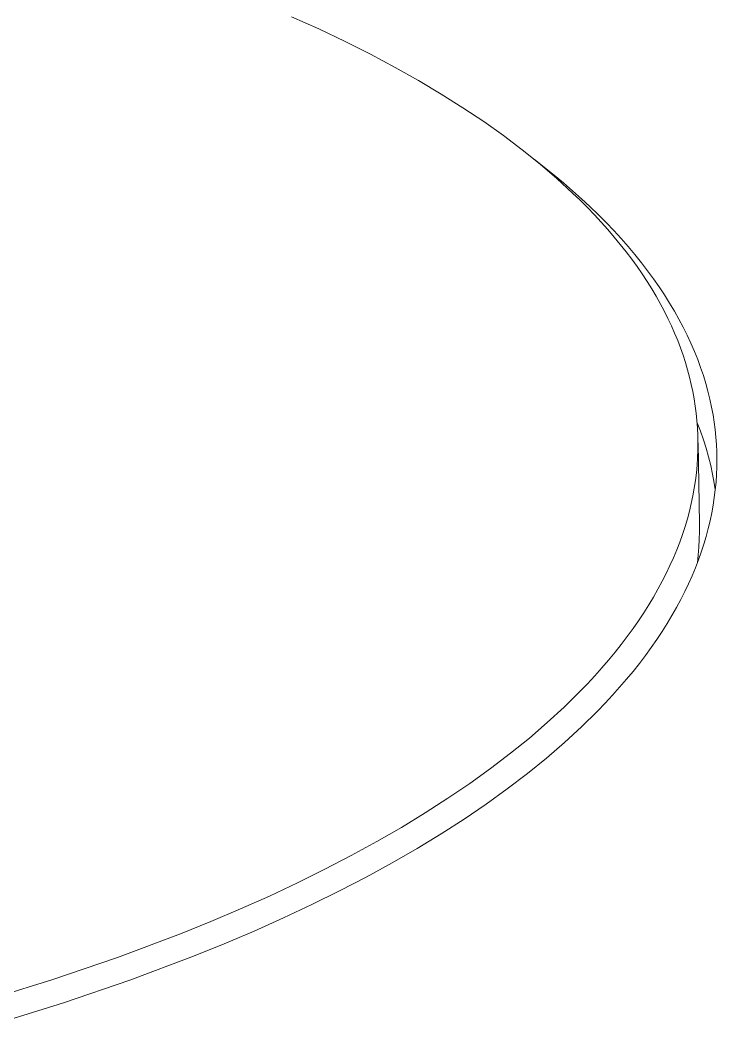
# Model space of a CAD drawing. Header units: millimetres. Extents: x 492 to 7139, y 278 to 5201.
# Drawn here: x 6398.9 to 6434.3, y 2837.4 to 2888.5 of the extents above; entities that cross this region are included whole.
import ezdxf

# ---------------------------------------------------------------- set-up
doc = ezdxf.new("R2010")
doc.units = ezdxf.units.MM
doc.layers.add('ZANO_R', color=7, linetype='Continuous', lineweight=0)

msp = doc.modelspace()

# ---------------------------------------------------------------- linework, layer by layer
at = {"layer": 'ZANO_R'}
for p, q in [((6412.666, 2888.664), (6414.048, 2888.039)), ((6414.048, 2888.039), (6415.386, 2887.401)), ((6415.386, 2887.401), (6416.679, 2886.75)), ((6416.679, 2886.75), (6417.925, 2886.086)), ((6417.925, 2886.086), (6419.125, 2885.411)), ((6419.125, 2885.411), (6420.276, 2884.725)), ((6420.276, 2884.725), (6421.379, 2884.03)), ((6421.379, 2884.03), (6422.433, 2883.325)), ((6422.433, 2883.325), (6423.438, 2882.612)), ((6423.438, 2882.612), (6424.393, 2881.892)), ((6424.393, 2881.892), (6425.298, 2881.164)), ((6425.018, 2881.394), (6426.016, 2880.603)), ((6425.298, 2881.164), (6426.152, 2880.431)), ((6426.016, 2880.603), (6426.493, 2880.204)), ((6426.152, 2880.431), (6426.957, 2879.693)), ((6426.493, 2880.204), (6426.955, 2879.804)), ((6426.955, 2879.804), (6427.402, 2879.402)), ((6426.957, 2879.693), (6427.341, 2879.322)), ((6427.341, 2879.322), (6427.712, 2878.95)), ((6427.402, 2879.402), (6427.835, 2878.999)), ((6427.712, 2878.95), (6428.07, 2878.577)), ((6427.835, 2878.999), (6428.253, 2878.595)), ((6428.07, 2878.577), (6428.416, 2878.203)), ((6428.253, 2878.595), (6428.656, 2878.189)), ((6428.416, 2878.203), (6428.75, 2877.829)), ((6428.656, 2878.189), (6429.045, 2877.783)), ((6428.75, 2877.829), (6429.071, 2877.454)), ((6429.045, 2877.783), (6429.419, 2877.375)), ((6429.071, 2877.454), (6429.38, 2877.079)), ((6429.38, 2877.079), (6429.677, 2876.703)), ((6429.419, 2877.375), (6429.778, 2876.967)), ((6429.778, 2876.967), (6430.123, 2876.557)), ((6429.677, 2876.703), (6429.961, 2876.326)), ((6430.123, 2876.557), (6430.453, 2876.148)), ((6429.961, 2876.326), (6430.233, 2875.95)), ((6430.233, 2875.95), (6430.493, 2875.573)), ((6430.453, 2876.148), (6430.769, 2875.738)), ((6430.493, 2875.573), (6430.741, 2875.196)), ((6430.769, 2875.738), (6431.071, 2875.327)), ((6430.741, 2875.196), (6430.977, 2874.819)), ((6431.071, 2875.327), (6431.358, 2874.917)), ((6431.358, 2874.917), (6431.631, 2874.506)), ((6430.977, 2874.819), (6431.201, 2874.442)), ((6431.201, 2874.442), (6431.413, 2874.066)), ((6431.631, 2874.506), (6431.89, 2874.095)), ((6431.413, 2874.066), (6431.614, 2873.69)), ((6431.89, 2874.095), (6432.135, 2873.684)), ((6431.614, 2873.69), (6431.803, 2873.314)), ((6432.135, 2873.684), (6432.366, 2873.273)), ((6431.803, 2873.314), (6431.98, 2872.938)), ((6431.98, 2872.938), (6432.146, 2872.563)), ((6432.366, 2873.273), (6432.584, 2872.863)), ((6432.584, 2872.863), (6432.787, 2872.453)), ((6432.146, 2872.563), (6432.3, 2872.188)), ((6432.787, 2872.453), (6432.977, 2872.044)), ((6432.3, 2872.188), (6432.444, 2871.814)), ((6432.444, 2871.814), (6432.576, 2871.441)), ((6432.977, 2872.044), (6433.154, 2871.635)), ((6432.576, 2871.441), (6432.697, 2871.069)), ((6433.154, 2871.635), (6433.317, 2871.227)), ((6432.697, 2871.069), (6432.807, 2870.697)), ((6433.317, 2871.227), (6433.468, 2870.82)), ((6433.468, 2870.82), (6433.605, 2870.413)), ((6432.807, 2870.697), (6432.906, 2870.327)), ((6432.906, 2870.327), (6432.994, 2869.957)), ((6433.605, 2870.413), (6433.729, 2870.008)), ((6432.994, 2869.957), (6433.072, 2869.589)), ((6433.729, 2870.008), (6433.84, 2869.604)), ((6433.072, 2869.589), (6433.14, 2869.221)), ((6433.84, 2869.604), (6433.939, 2869.2)), ((6433.14, 2869.221), (6433.197, 2868.853)), ((6433.197, 2868.853), (6433.245, 2868.483)), ((6433.939, 2869.2), (6434.026, 2868.798)), ((6434.026, 2868.798), (6434.1, 2868.398)), ((6433.245, 2868.483), (6433.282, 2868.111)), ((6434.1, 2868.397), (6434.158, 2868.025)), ((6433.282, 2868.111), (6433.31, 2867.737)), ((6433.292, 2867.99), (6433.457, 2867.566)), ((6433.31, 2867.737), (6433.327, 2867.361)), ((6434.158, 2868.025), (6434.206, 2867.651)), ((6433.327, 2867.361), (6433.333, 2866.983)), ((6433.457, 2867.566), (6433.608, 2867.138)), ((6434.206, 2867.651), (6434.244, 2867.275)), ((6434.244, 2867.275), (6434.272, 2866.896)), ((6433.333, 2866.983), (6433.329, 2866.603)), ((6433.335, 2866.983), (6433.41, 2862.859)), ((6433.608, 2867.138), (6433.746, 2866.704)), ((6433.746, 2866.704), (6433.87, 2866.267)), ((6434.272, 2866.896), (6434.289, 2866.516)), ((6433.314, 2866.222), (6433.288, 2865.839)), ((6433.329, 2866.603), (6433.314, 2866.222)), ((6433.87, 2866.267), (6433.981, 2865.826)), ((6434.289, 2866.516), (6434.295, 2866.134)), ((6433.288, 2865.839), (6433.251, 2865.454)), ((6433.981, 2865.826), (6434.079, 2865.382)), ((6434.291, 2865.75), (6434.276, 2865.364)), ((6434.295, 2866.134), (6434.291, 2865.75)), ((6433.251, 2865.454), (6433.203, 2865.068)), ((6434.079, 2865.382), (6434.163, 2864.935)), ((6434.276, 2865.364), (6434.25, 2864.976)), ((6433.144, 2864.68), (6433.073, 2864.29)), ((6433.203, 2865.068), (6433.144, 2864.68)), ((6434.215, 2864.606), (6434.163, 2864.935)), ((6434.25, 2864.976), (6434.213, 2864.587)), ((6433.073, 2864.29), (6432.991, 2863.9)), ((6434.164, 2864.196), (6434.105, 2863.804)), ((6434.213, 2864.587), (6434.164, 2864.196)), ((6432.991, 2863.9), (6432.898, 2863.508)), ((6434.105, 2863.804), (6434.033, 2863.41)), ((6432.792, 2863.114), (6432.675, 2862.72)), ((6432.898, 2863.508), (6432.792, 2863.114)), ((6434.033, 2863.41), (6433.95, 2863.015)), ((6432.675, 2862.72), (6432.545, 2862.324)), ((6433.41, 2862.859), (6433.412, 2862.461)), ((6433.855, 2862.618), (6433.749, 2862.22)), ((6433.95, 2863.015), (6433.855, 2862.618)), ((6432.545, 2862.324), (6432.404, 2861.928)), ((6433.412, 2862.461), (6433.401, 2862.063)), ((6433.749, 2862.22), (6433.63, 2861.821)), ((6432.404, 2861.928), (6432.25, 2861.531)), ((6433.379, 2861.665), (6433.346, 2861.268)), ((6433.401, 2862.063), (6433.379, 2861.665)), ((6433.63, 2861.821), (6433.499, 2861.421)), ((6432.085, 2861.133), (6431.907, 2860.734)), ((6432.25, 2861.531), (6432.085, 2861.133)), ((6433.346, 2861.268), (6433.301, 2860.873)), ((6433.499, 2861.421), (6433.356, 2861.02)), ((6431.907, 2860.734), (6431.716, 2860.334)), ((6433.201, 2860.619), (6433.034, 2860.216)), ((6433.356, 2861.02), (6433.201, 2860.619)), ((6431.716, 2860.334), (6431.513, 2859.934)), ((6433.034, 2860.216), (6432.854, 2859.812)), ((6431.298, 2859.534), (6431.069, 2859.133)), ((6431.513, 2859.934), (6431.298, 2859.534)), ((6432.854, 2859.812), (6432.661, 2859.408)), ((6431.069, 2859.133), (6430.829, 2858.731)), ((6432.661, 2859.408), (6432.456, 2859.004)), ((6430.829, 2858.731), (6430.575, 2858.33)), ((6432.238, 2858.598), (6432.007, 2858.193)), ((6432.456, 2859.004), (6432.238, 2858.598)), ((6430.575, 2858.33), (6430.309, 2857.928)), ((6432.007, 2858.193), (6431.764, 2857.787)), ((6430.029, 2857.527), (6429.737, 2857.125)), ((6430.309, 2857.928), (6430.029, 2857.527)), ((6431.764, 2857.787), (6431.507, 2857.381)), ((6429.737, 2857.125), (6429.432, 2856.724)), ((6431.238, 2856.975), (6430.955, 2856.569)), ((6431.507, 2857.381), (6431.238, 2856.975)), ((6429.432, 2856.724), (6429.114, 2856.323)), ((6430.955, 2856.569), (6430.66, 2856.163)), ((6429.114, 2856.323), (6428.783, 2855.923)), ((6430.66, 2856.163), (6430.352, 2855.757)), ((6428.439, 2855.523), (6428.082, 2855.123)), ((6428.783, 2855.923), (6428.439, 2855.523)), ((6430.352, 2855.757), (6430.03, 2855.351)), ((6428.082, 2855.123), (6427.712, 2854.724)), ((6429.695, 2854.946), (6429.348, 2854.541)), ((6430.03, 2855.351), (6429.695, 2854.946)), ((6427.712, 2854.724), (6427.329, 2854.326)), ((6429.348, 2854.541), (6428.987, 2854.137)), ((6427.329, 2854.326), (6426.524, 2853.533)), ((6428.987, 2854.137), (6428.612, 2853.734)), ((6426.524, 2853.533), (6425.667, 2852.744)), ((6428.612, 2853.734), (6428.225, 2853.331)), ((6428.225, 2853.331), (6427.411, 2852.529)), ((6425.667, 2852.744), (6424.759, 2851.96)), ((6427.411, 2852.529), (6426.545, 2851.731)), ((6424.759, 2851.96), (6423.799, 2851.183)), ((6426.545, 2851.731), (6425.626, 2850.938)), ((6423.799, 2851.183), (6422.788, 2850.412)), ((6425.626, 2850.938), (6424.655, 2850.151)), ((6422.788, 2850.412), (6421.728, 2849.649)), ((6424.655, 2850.151), (6423.633, 2849.372)), ((6421.728, 2849.649), (6420.617, 2848.894)), ((6423.633, 2849.372), (6422.561, 2848.6)), ((6420.617, 2848.894), (6419.458, 2848.149)), ((6422.561, 2848.6), (6421.438, 2847.837)), ((6419.458, 2848.149), (6418.251, 2847.414)), ((6421.438, 2847.837), (6420.265, 2847.083)), ((6418.251, 2847.414), (6416.997, 2846.69)), ((6420.265, 2847.083), (6419.045, 2846.34)), ((6416.997, 2846.69), (6415.697, 2845.978)), ((6419.045, 2846.34), (6417.776, 2845.607)), ((6415.697, 2845.978), (6414.352, 2845.278)), ((6414.352, 2845.278), (6412.964, 2844.591)), ((6417.776, 2845.607), (6416.462, 2844.887)), ((6416.462, 2844.887), (6415.102, 2844.179)), ((6412.964, 2844.591), (6411.534, 2843.919)), ((6411.534, 2843.919), (6410.063, 2843.26)), ((6415.102, 2844.179), (6413.698, 2843.484)), ((6410.063, 2843.26), (6408.554, 2842.617)), ((6413.698, 2843.484), (6412.252, 2842.803)), ((6412.252, 2842.803), (6410.765, 2842.138)), ((6408.554, 2842.617), (6407.006, 2841.99)), ((6407.006, 2841.99), (6403.806, 2840.785)), ((6410.765, 2842.138), (6409.238, 2841.487)), ((6409.238, 2841.487), (6407.673, 2840.853)), ((6403.806, 2840.785), (6400.477, 2839.65)), ((6407.673, 2840.853), (6404.437, 2839.634)), ((6400.477, 2839.65), (6397.034, 2838.588)), ((6404.437, 2839.634), (6401.07, 2838.486)), ((6401.07, 2838.486), (6397.588, 2837.411))]:
    msp.add_line(p, q, dxfattribs=at)

doc.saveas('drawing.dxf')
